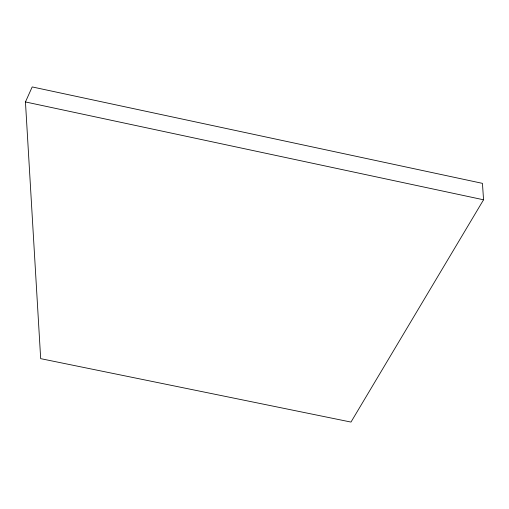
<?xml version="1.0" encoding="UTF-8"?>
<svg xmlns="http://www.w3.org/2000/svg" width="509" height="509" viewBox="0 0 509 509"><rect width="100%" height="100%" fill="white"/><g stroke="black" fill="none" stroke-linecap="round" stroke-linejoin="round"><path stroke-width="0.76" d="M25.45 101.946L32.201 86.931L482.449 183.361L483.55 199.789L350.981 422.069L40.675 358.648L25.45 101.946L483.55 199.789"/></g></svg>
